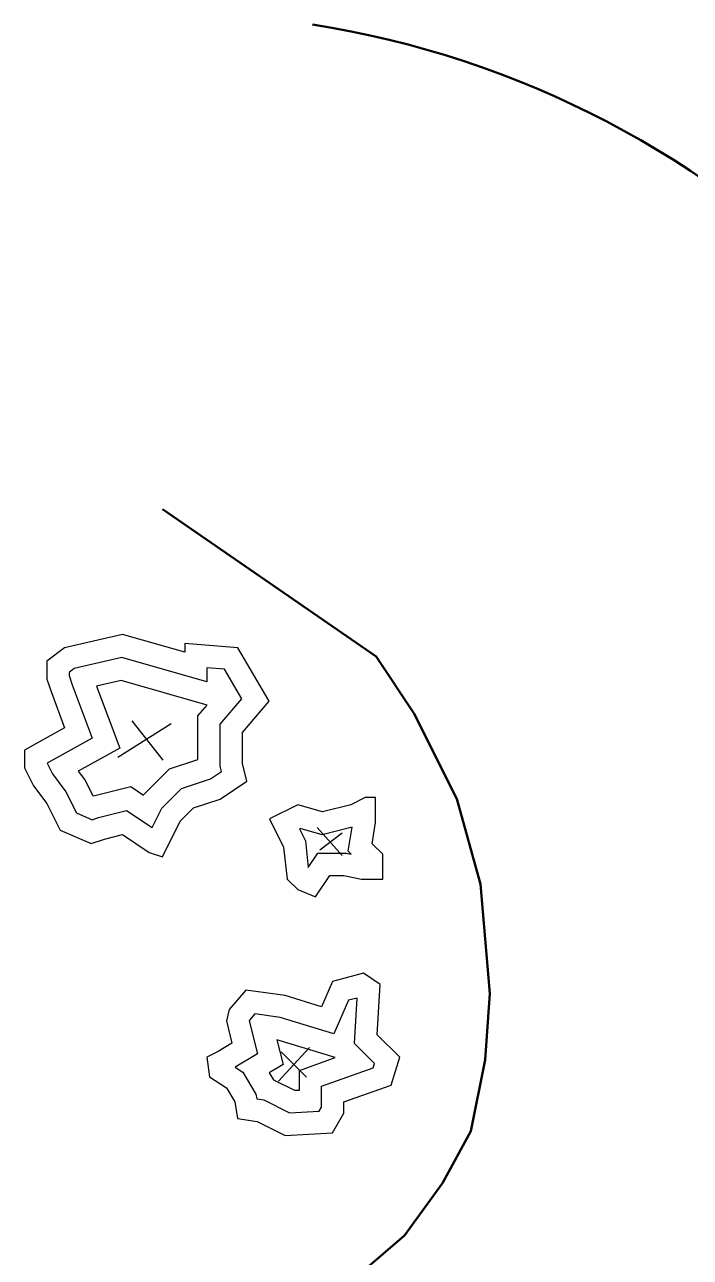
# Model space of a CAD drawing. Header units: feet. Extents: x -242 to 132, y -72 to 246.
# Drawn here: x -237.6 to -177.8, y -5.8 to 104.9 of the extents above; entities that cross this region are included whole.
import ezdxf

# ---------------------------------------------------------------- set-up
doc = ezdxf.new("R2010")
doc.units = ezdxf.units.FT
doc.header["$MEASUREMENT"] = 0
doc.layers.add('Ground Hatch', color=42, linetype='Continuous')
doc.layers.add('Streambed', color=94, linetype='Continuous', lineweight=50)

msp = doc.modelspace()

# ---------------------------------------------------------------- linework, layer by layer
at = {"layer": 'Ground Hatch'}
for p, q in [((-224.44, 42.09), (-229.23, 39.07)), ((-227.97, 42.35), (-225.19, 38.82)), ((-211.33, 32.78), (-209.06, 30.26)), ((-209.06, 32.27), (-211.07, 30.76)), ((-212.02, 13.02), (-214.79, 10)), ((-214.54, 12.64), (-212.27, 10.37))]:
    msp.add_line(p, q, dxfattribs=at)
for points in [[(-223.23, 48.52), (-228.83, 50.11), (-234.03, 48.92), (-235.62, 47.72), (-235.62, 46.12), (-235.22, 44.92), (-234.03, 41.73), (-237.62, 39.73), (-237.62, 38.14), (-236.82, 36.54), (-235.62, 34.94), (-234.42, 32.55), (-231.63, 31.35), (-230.43, 31.75), (-228.83, 32.15), (-226.43, 30.55), (-225.23, 30.15), (-223.63, 33.34), (-222.44, 34.54), (-220.04, 35.34), (-217.64, 36.94), (-218.04, 38.53), (-218.04, 41.33), (-215.64, 44.12), (-218.44, 48.92), (-223.23, 49.31), (-223.23, 48.52)], [(-208.29, 34.83), (-210.83, 34.2), (-213.06, 34.83), (-215.61, 33.56), (-214.33, 31.02), (-214.01, 28.15), (-213.06, 27.2), (-211.47, 26.56), (-210.19, 28.47), (-208.92, 28.47), (-207.33, 28.15), (-205.42, 28.15), (-205.42, 30.38), (-206.38, 31.33), (-206.06, 33.24), (-206.06, 35.47), (-207.01, 35.47), (-208.29, 34.83)], [(-210.93, 16.68), (-214.2, 17.68), (-217.72, 18.18), (-219.23, 16.42), (-219.48, 15.42), (-218.98, 13.41), (-220.23, 12.66), (-221.24, 12.15), (-220.99, 10.4), (-219.48, 9.39), (-218.73, 8.14), (-218.47, 6.63), (-216.71, 6.38), (-214.2, 5.12), (-209.93, 5.37), (-208.92, 7.13), (-208.92, 8.14), (-204.65, 9.64), (-203.89, 12.15), (-205.91, 14.16), (-205.65, 18.69), (-207.16, 19.69), (-209.93, 18.94), (-210.93, 16.68)]]:
    msp.add_lwpolyline(points, dxfattribs=at)
for points in [[(-221.23, 45.87), (-228.88, 48.05), (-233.16, 47.06), (-233.62, 46.72), (-233.62, 46.45), (-233.34, 45.59), (-231.55, 40.82), (-235.6, 38.57), (-235.12, 37.59), (-233.92, 36), (-232.96, 34.1), (-231.54, 33.48), (-230.99, 33.67), (-228.46, 34.3), (-226.16, 32.77), (-225.28, 34.53), (-223.52, 36.29), (-220.92, 37.15), (-219.92, 37.82), (-220.04, 38.29), (-220.04, 42.07), (-218.09, 44.35), (-219.64, 47.01), (-221.23, 47.14)], [(-221.21, 43.78), (-228.94, 45.98), (-231.16, 45.47), (-229.07, 39.91), (-232.8, 37.84), (-232.21, 37.05), (-231.5, 35.65), (-231.44, 35.62), (-228.08, 36.46), (-226.93, 35.69), (-226.92, 35.71), (-224.59, 38.04), (-222.04, 38.89), (-222.04, 42.81)], [(-208.16, 32.8), (-210.87, 32.13), (-212.86, 32.7), (-212.92, 32.67), (-212.38, 31.59), (-212.12, 29.19), (-211.26, 30.47), (-208.72, 30.47), (-208.25, 30.38), (-208.52, 30.65)], [(-209.83, 14.24), (-214.64, 15.72), (-216.92, 16.05), (-217.4, 15.48), (-217.42, 15.42), (-216.68, 12.46), (-218.68, 11.26), (-218, 10.81), (-216.82, 8.84), (-216.74, 8.4), (-216.11, 8.31), (-213.79, 7.15), (-211.13, 7.31), (-210.92, 7.66), (-210.92, 9.55), (-206.27, 11.19), (-206.15, 11.59), (-207.95, 13.38), (-207.72, 17.46), (-208.49, 17.26)], [(-209.69, 12.11), (-214.93, 13.72), (-214.38, 11.5), (-215.63, 10.75), (-215.25, 10.12), (-213.37, 9.18), (-212.92, 9.2), (-212.92, 10.97)]]:
    msp.add_lwpolyline(points, close=True, dxfattribs=at)
at = {"layer": 'Streambed'}
msp.add_lwpolyline([(-225.23, 61.37), (-206.02, 48.15), (-202.61, 43.04), (-198.77, 35.36), (-196.63, 27.69), (-195.78, 17.88), (-196.2, 11.91), (-197.49, 5.51), (-200.05, 0.82), (-203.46, -3.87), (-203.46, -3.87), (-209.44, -8.98)], dxfattribs=at)
msp.add_arc((-224.89, 20.35), 85.57, 43.6698, 81.1572, dxfattribs=at)

doc.saveas('drawing.dxf')
